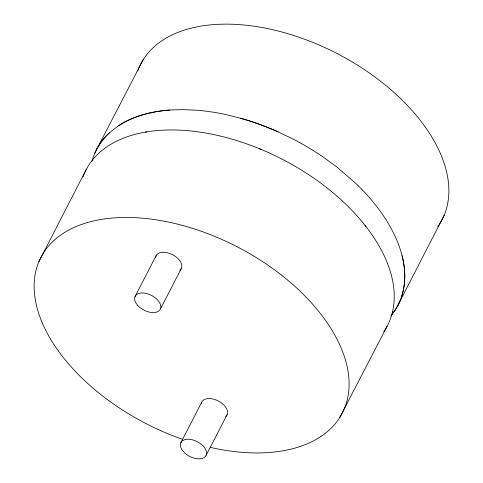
<?xml version="1.0" encoding="UTF-8"?>
<svg xmlns="http://www.w3.org/2000/svg" width="483" height="483" viewBox="0 0 483 483"><rect width="100%" height="100%" fill="white"/><g stroke="black" fill="none" stroke-linecap="round" stroke-linejoin="round"><path stroke-width="0.72" d="M392.588 311.577L392.341 312.61M399.948 300.969A170.728 100.114 27.3 0 1 390.892 315.846A170.879 100.198 27.3 0 0 399.948 300.969L401.723 296.188A168.283 98.677 27.3 0 0 403.993 286.497A170.215 99.806 27.3 0 0 402.085 255.742A168.549 98.834 27.3 0 0 398.686 244.869A170.191 99.794 27.3 0 0 384.39 217.205A168.301 98.689 27.3 0 0 371.735 200.33A170.312 99.866 27.3 0 0 355.548 183.16L336.844 167.027L323.175 157.035A170.439 99.939 27.3 0 0 293.61 139.346L278.027 131.829A168.301 98.689 27.3 0 0 262.746 125.538A170.022 99.697 27.3 0 0 240.51 118.226L225.736 114.549A168.676 98.906 27.3 0 0 196.889 110.227L183.075 109.617L169.823 110.046A168.7 98.924 27.3 0 0 150.793 112.75A170.384 99.909 27.3 0 0 117.749 126.238L109.297 132.91A170.62 100.047 27.3 0 0 94.608 153.733L92.833 158.515A168.301 98.689 27.3 0 0 91.999 161.328M38.863 261.75L86.475 169.086M397.775 305.564L444.137 215.34M135.071 296.471L156.075 255.773M160.38 309.06L181.385 268.361M180.829 442.748L201.834 402.049M206.138 455.33L227.143 414.631M96.781 149.138L143.324 59.457M339.676 417.632L387.07 326.321M145.413 132.101L146.76 131.871M259.606 148.788L261.237 149.464M365.045 225.344L365.993 226.557M201.387 403.794A14.134 8.289 27.3 0 1 218.419 401.041A14.134 8.289 27.3 0 1 225.652 416.497M155.629 257.517A14.134 8.289 27.3 0 1 172.66 254.764A14.134 8.289 27.3 0 1 179.893 270.226M137.607 71.098A169.624 99.462 27.3 0 1 337.484 53.746A169.624 99.462 27.3 0 1 437.815 226.744M182.761 439.415A169.624 99.462 27.3 0 1 55.074 239.459A169.624 99.462 27.3 0 1 323.018 316.933A169.624 99.462 27.3 0 1 210.19 447.349M94.608 153.733A170.493 99.975 27.3 0 1 109.297 132.91M169.823 110.046A168.301 98.689 27.3 0 0 150.793 112.75A170.463 99.957 27.3 0 0 117.749 126.238M240.51 118.226A170.094 99.739 27.3 0 1 262.746 125.538A168.326 98.701 27.3 0 1 278.027 131.829M402.085 255.742A170.173 99.788 27.3 0 1 403.993 286.497A168.398 98.743 27.3 0 1 401.723 296.188M83.046 176.766A169.624 99.462 27.3 0 1 282.253 159.245A169.624 99.462 27.3 0 1 383.75 331.767M183.51 451.75A14.134 8.289 27.3 0 0 205.855 455.855A14.134 8.289 27.3 0 0 191.087 439.518A14.134 8.289 27.3 0 0 183.51 451.75M137.752 305.473A14.134 8.289 27.3 0 0 160.096 309.579A14.134 8.289 27.3 0 0 145.323 293.241A14.134 8.289 27.3 0 0 137.752 305.473"/></g></svg>
